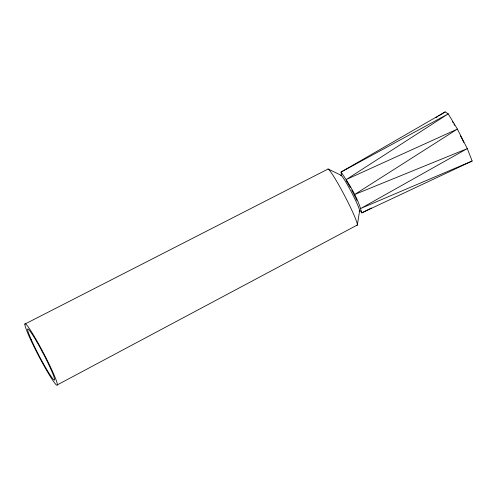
<?xml version="1.0" encoding="UTF-8"?>
<svg xmlns="http://www.w3.org/2000/svg" width="497" height="497" viewBox="0 0 497 497"><rect width="100%" height="100%" fill="white"/><g stroke="black" fill="none" stroke-linecap="round" stroke-linejoin="round"><path stroke-width="0.75" d="M359.598 210.852L357.349 224.979L57.329 384.877M436.031 117.615L437.341 116.795M438.652 115.975L445.194 111.887L448.232 113.869L457.383 129.083L467.292 148.609L472.15 161.016L361.76 212.878L359.996 210.393M445.194 111.887L341.048 172.049L341.7 175.808M24.85 324.112L327.579 169.278A31.796 2.578 62.4 0 1 344.937 196.296A31.796 2.578 62.4 0 1 356.703 225.197M371.452 208.013L361.76 212.878C358.194 198.365 349.478 184.344 341.048 172.049L448.232 113.869L346.328 179.498L457.383 129.083L354.578 194.538L467.292 148.609L360.971 208.361L472.15 161.016M328.225 169.061L341.06 175.267M452.388 121.516A23.129 1.876 62.4 0 1 453.183 122.809M453.954 124.082A23.129 1.876 62.4 0 1 454.699 125.343M460.471 135.843A23.129 1.876 62.4 0 1 463.807 142.471M346.185 180.467A17.345 1.404 62.4 0 1 350.279 187.4M351.696 190.003A17.345 1.404 62.4 0 1 353.448 193.352M353.783 194.016A17.345 1.404 62.4 0 1 355.411 197.297M355.715 197.93A17.345 1.404 62.4 0 1 356.846 200.347M340.65 175.404A20.234 1.64 62.4 0 1 351.696 192.6A20.234 1.64 62.4 0 1 359.188 210.989M31.193 339.519A28.857 2.342 62.4 0 0 54.011 379.969A28.857 2.342 62.4 0 0 38.058 343.999A28.857 2.342 62.4 0 0 31.193 339.519M29.193 336.494A34.691 2.814 62.4 0 0 56.621 385.113A34.691 2.814 62.4 0 0 37.449 341.88A34.691 2.814 62.4 0 0 29.193 336.494"/></g></svg>
